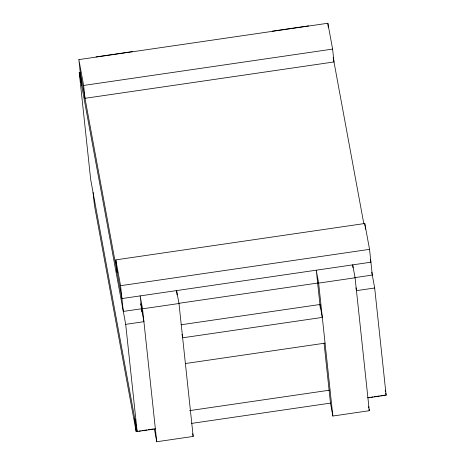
<?xml version="1.0" encoding="UTF-8"?>
<svg xmlns="http://www.w3.org/2000/svg" width="465" height="465" viewBox="0 0 465 465"><rect width="100%" height="100%" fill="white"/><g stroke="black" fill="none" stroke-linecap="round" stroke-linejoin="round"><path stroke-width="0.7" d="M96.075 56.893L132.513 51.574M272.188 31.178L308.621 25.854M78.864 59.607L327.848 23.25L332.615 49.087L333.986 61.955L85.008 98.313L83.63 85.45L78.864 59.607L81.613 85.339M155.368 428.887L137.152 431.549L90.687 179.612L79.23 72.418L80.637 72.215M83.63 85.45L332.615 49.087M117.174 272.728L115.797 259.865L364.781 223.502L369.547 249.345L372.296 275.071L354.359 277.692M141.97 308.708L123.312 311.428L120.563 285.702L369.547 249.345M178.566 303.36L318.176 282.976M178.979 303.505L193.184 436.432L156.746 441.75L142.54 308.824L178.979 303.505L176.595 290.584L177.055 294.92M355.086 277.785L369.291 410.711L332.853 416.03L318.647 283.109L355.086 277.785L352.702 264.87L353.011 267.759M137.152 431.549L125.695 324.349L143.918 321.687L141.151 306.702M371.768 272.217L374.68 287.992L356.457 290.648L355.934 287.794M180.978 324.785L319.932 304.494L322.315 317.409L182.64 337.805L182.013 334.405M185.39 363.537L325.064 343.141M189.61 410.618L329.633 390.17M93.07 192.533L94.447 205.396L136.146 431.491L137.582 431.282M139.018 431.072L140.447 430.863M141.883 430.654L146.905 429.922M148.341 429.712L153.363 428.974M191.394 423.423L330.592 403.097M367.908 397.645L370.059 397.331M371.494 397.122L372.93 396.912M374.366 396.703L379.388 395.971M380.823 395.762L385.125 395.134M367.914 397.848L386.136 395.186L374.68 287.992M333.167 57.509L363.816 223.694M370.396 259.354L370.919 262.208L121.94 298.565L80.242 72.476M385.212 390.193L385.473 391.617M385.741 393.047L386.136 395.186M368.536 406.631L368.792 407.991M369.041 409.351L369.291 410.711M318.647 283.109L316.264 270.188L320.391 308.777M332.853 416.03L330.47 403.114L324.064 343.153M192.679 433.711L193.184 436.432M142.54 308.824L140.157 295.903L141.854 311.8M140.622 303.848L140.907 305.371M154.363 428.829L156.746 441.75M115.797 259.865L120.563 285.702M79.23 72.418L125.695 324.349M364.781 223.502L365.083 226.362M365.24 227.792L365.391 229.222M327.848 23.25L328.307 27.54M134.769 418.628L136.146 431.491"/></g></svg>
